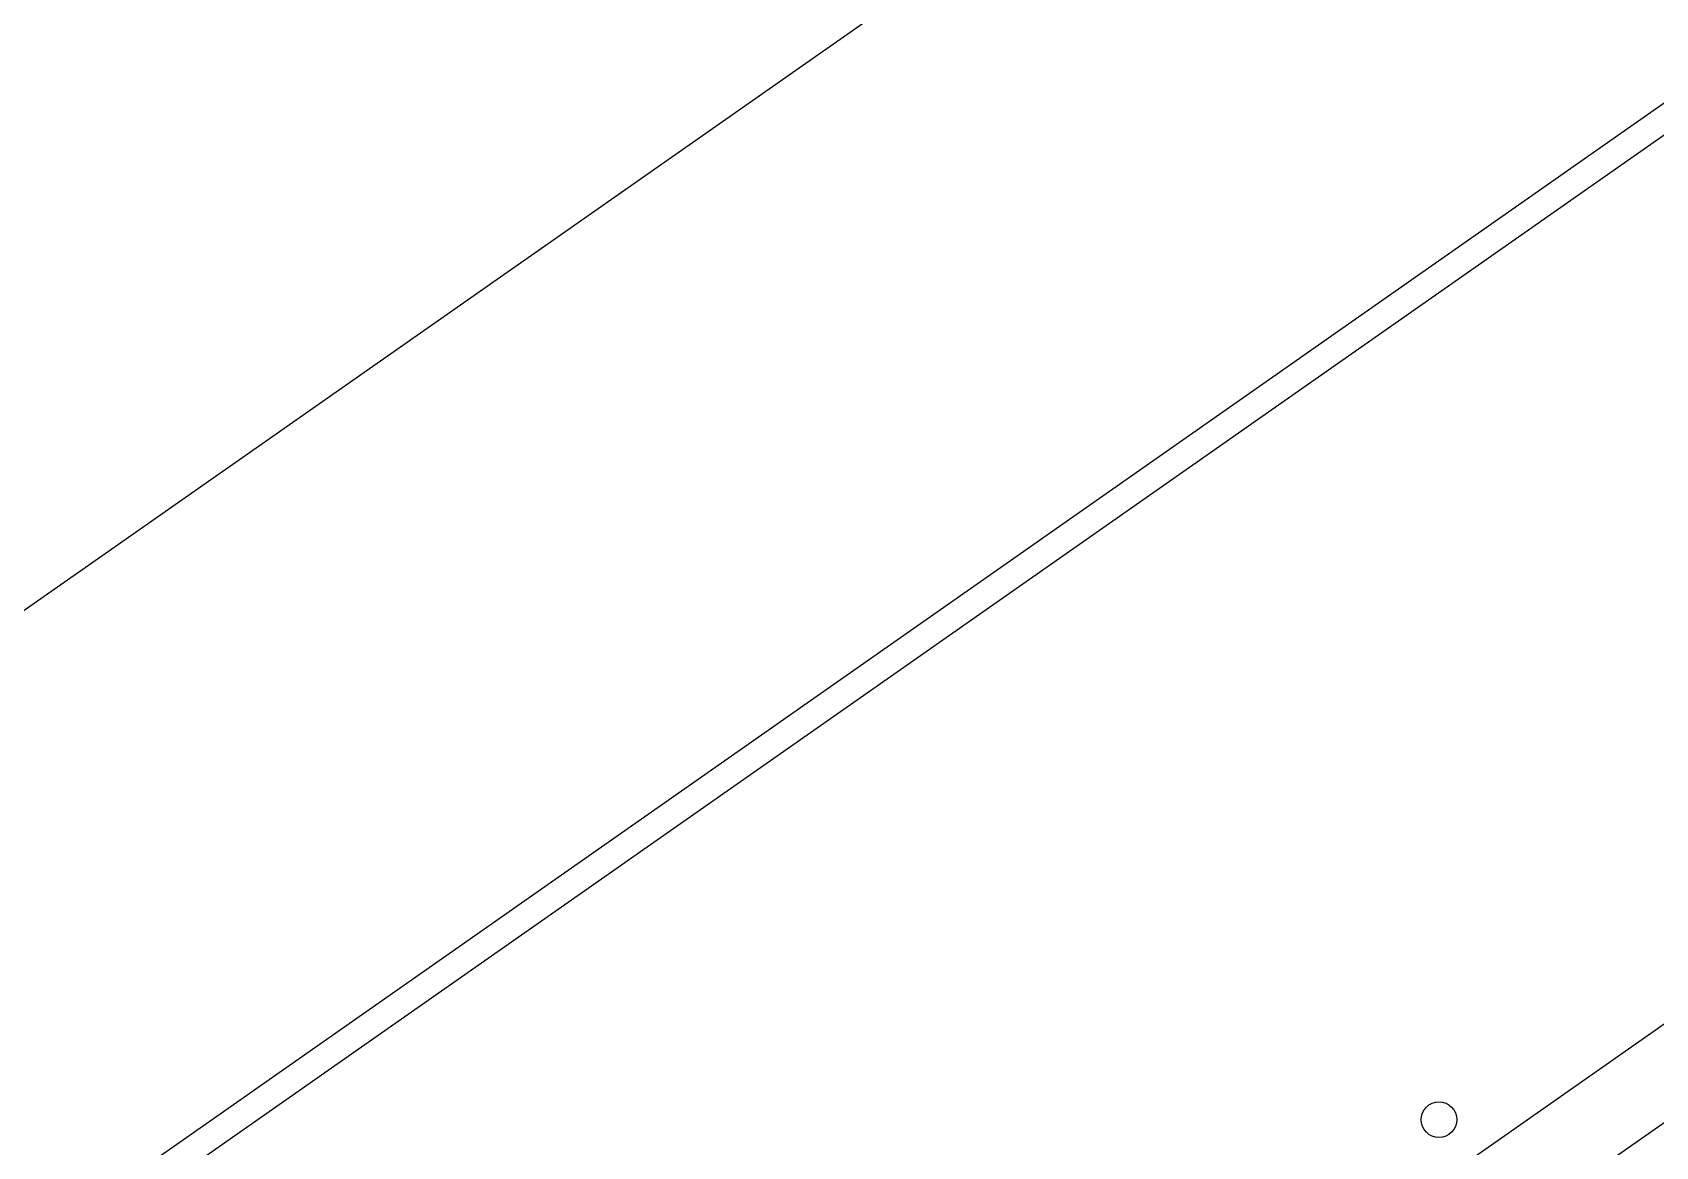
# Model space of a CAD drawing. Header units: millimetres. Extents: x 152904052 to 153933663, y 538271515 to 539240469.
# Drawn here: x 153452002.5 to 153452194, y 538569487.6 to 538569619 of the extents above; entities that cross this region are included whole.
import ezdxf

# ---------------------------------------------------------------- set-up
doc = ezdxf.new("R2010")
doc.units = ezdxf.units.MM
doc.layers.add('POWR', color=5, linetype='Continuous')

msp = doc.modelspace()

# ---------------------------------------------------------------- linework, layer by layer
at = {"layer": 'POWR', "color": 7}
for p, q in [((153452258.73, 538569730.91), (153451414.18, 538569139.55)), ((153452294.23, 538569680.2), (153451449.69, 538569088.85)), ((153452296.01, 538569677.66), (153451451.47, 538569086.31)), ((153452337.74, 538569602.02), (153452026.02, 538569383.75)), ((153452042.77, 538569383.88), (153452263.94, 538569538.75))]:
    msp.add_line(p, q, dxfattribs=at)
msp.add_circle((153452168.43, 538569490.79), 2.1, dxfattribs=at)

doc.saveas('drawing.dxf')
